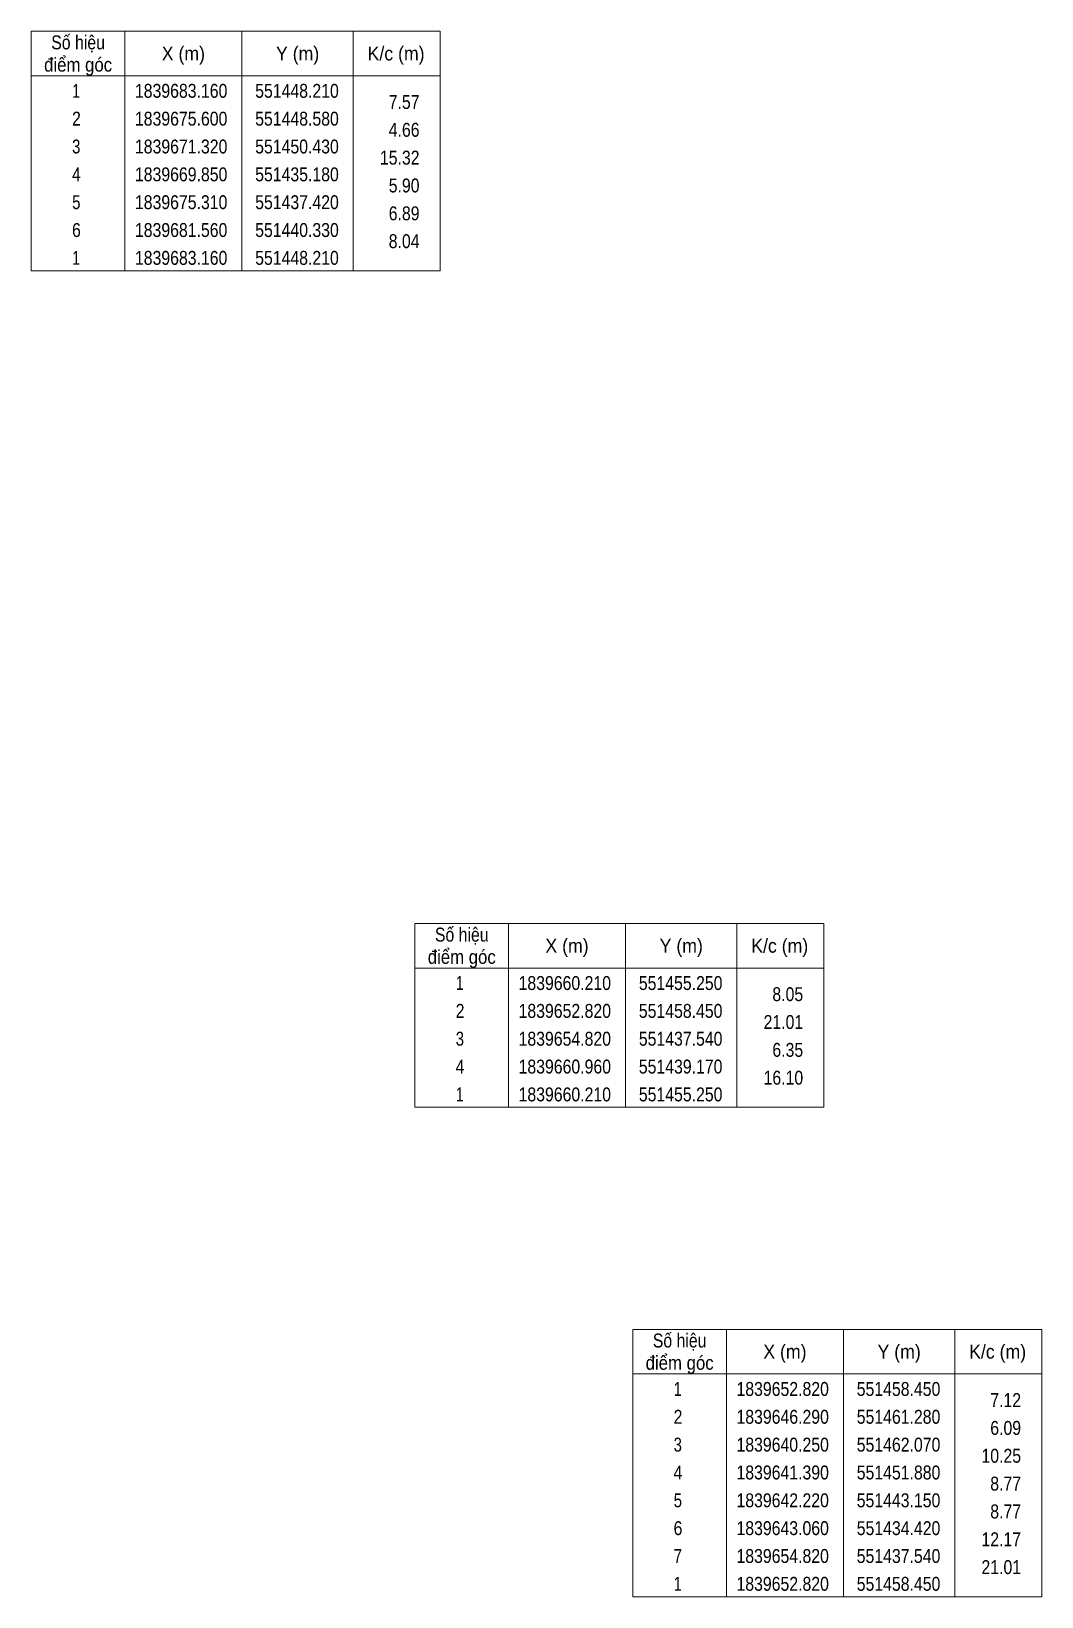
# Model space of a CAD drawing. Header units: metres. Extents: x 551262 to 552261, y 1839587 to 1839748.
# Drawn here: x 552170.6 to 552261.3, y 1839607.5 to 1839748.1 of the extents above.
import ezdxf
from ezdxf.enums import TextEntityAlignment as Align

# ---------------------------------------------------------------- set-up
doc = ezdxf.new("R2010")
doc.units = ezdxf.units.M
doc.header["$LTSCALE"] = 0.5
doc.layers.add('63', color=7, linetype='Continuous', lineweight=13)

msp = doc.modelspace()

# ---------------------------------------------------------------- linework, layer by layer
at = {"layer": '63'}
for p, q in [((552178.98, 1839748.1), (552178.98, 1839726.6)), ((552189.48, 1839748.1), (552189.48, 1839726.6)), ((552199.48, 1839748.1), (552199.48, 1839726.6)), ((552170.58, 1839744.1), (552207.28, 1839744.1)), ((552213.42, 1839667.98), (552213.42, 1839651.48)), ((552223.92, 1839667.98), (552223.92, 1839651.48)), ((552233.92, 1839667.98), (552233.92, 1839651.48)), ((552205.02, 1839663.98), (552241.72, 1839663.98)), ((552232.98, 1839631.53), (552232.98, 1839607.53)), ((552243.48, 1839631.53), (552243.48, 1839607.53)), ((552253.48, 1839631.53), (552253.48, 1839607.53)), ((552224.58, 1839627.53), (552261.28, 1839627.53))]:
    msp.add_line(p, q, dxfattribs=at)
for points in [[(552170.58, 1839748.1), (552207.28, 1839748.1), (552207.28, 1839726.6), (552170.58, 1839726.6)], [(552205.02, 1839667.98), (552241.72, 1839667.98), (552241.72, 1839651.48), (552205.02, 1839651.48)], [(552224.58, 1839631.53), (552261.28, 1839631.53), (552261.28, 1839607.53), (552224.58, 1839607.53)]]:
    msp.add_lwpolyline(points, close=True, dxfattribs=at)

# ---------------------------------------------------------------- texts
for s, width, p in [('Số hiệu', 0.85, (552174.78, 1839746.48)), ('X (m)', 0.95, (552184.23, 1839745.48)), ('Y (m)', 0.95, (552194.485, 1839745.48)), ('K/c (m)', 0.95, (552203.325, 1839745.48)), ('điểm góc', 0.9, (552174.78, 1839744.48)), (' 1', 0.75, (552174.43, 1839742.13)), ('1839683.160', 0.85, (552184.03, 1839742.13)), ('551448.210', 0.85, (552194.43, 1839742.13)), (' 2', 0.85, (552174.435, 1839739.63)), ('1839675.600', 0.85, (552184.03, 1839739.63)), ('551448.580', 0.85, (552194.43, 1839739.63)), (' 3', 0.8, (552174.425, 1839737.13)), ('1839671.320', 0.85, (552184.03, 1839737.13)), ('551450.430', 0.85, (552194.43, 1839737.13)), (' 4', 0.85, (552174.43, 1839734.63)), ('1839669.850', 0.85, (552184.03, 1839734.63)), ('551435.180', 0.85, (552194.43, 1839734.63)), (' 5', 0.8, (552174.435, 1839732.13)), ('1839675.310', 0.85, (552184.03, 1839732.13)), ('551437.420', 0.85, (552194.43, 1839732.13)), (' 6', 0.85, (552174.435, 1839729.63)), ('1839681.560', 0.85, (552184.03, 1839729.63)), ('551440.330', 0.85, (552194.43, 1839729.63)), (' 1', 0.75, (552174.43, 1839727.13)), ('1839683.160', 0.85, (552184.03, 1839727.13)), ('551448.210', 0.85, (552194.43, 1839727.13)), ('Số hiệu', 0.85, (552209.22, 1839666.36)), ('X (m)', 0.95, (552218.67, 1839665.36)), ('Y (m)', 0.95, (552228.925, 1839665.36)), ('K/c (m)', 0.95, (552237.765, 1839665.36)), ('điểm góc', 0.9, (552209.22, 1839664.36)), (' 1', 0.75, (552208.87, 1839662.01)), ('1839660.210', 0.85, (552218.47, 1839662.01)), ('551455.250', 0.85, (552228.87, 1839662.01)), (' 2', 0.85, (552208.875, 1839659.51)), ('1839652.820', 0.85, (552218.47, 1839659.51)), ('551458.450', 0.85, (552228.87, 1839659.51)), (' 3', 0.8, (552208.865, 1839657.01)), ('1839654.820', 0.85, (552218.47, 1839657.01)), ('551437.540', 0.85, (552228.87, 1839657.01)), (' 4', 0.85, (552208.87, 1839654.51)), ('1839660.960', 0.85, (552218.47, 1839654.51)), ('551439.170', 0.85, (552228.87, 1839654.51)), (' 1', 0.75, (552208.87, 1839652.01)), ('1839660.210', 0.85, (552218.47, 1839652.01)), ('551455.250', 0.85, (552228.87, 1839652.01)), ('Số hiệu', 0.85, (552228.78, 1839629.91)), ('X (m)', 0.95, (552238.23, 1839628.91)), ('Y (m)', 0.95, (552248.485, 1839628.91)), ('K/c (m)', 0.95, (552257.325, 1839628.91)), ('điểm góc', 0.9, (552228.78, 1839627.91)), (' 1', 0.75, (552228.43, 1839625.56)), ('1839652.820', 0.85, (552238.03, 1839625.56)), ('551458.450', 0.85, (552248.43, 1839625.56)), (' 2', 0.85, (552228.435, 1839623.06)), ('1839646.290', 0.85, (552238.03, 1839623.06)), ('551461.280', 0.85, (552248.43, 1839623.06)), (' 3', 0.8, (552228.425, 1839620.56)), ('1839640.250', 0.85, (552238.03, 1839620.56)), ('551462.070', 0.85, (552248.43, 1839620.56)), (' 4', 0.85, (552228.43, 1839618.06)), ('1839641.390', 0.85, (552238.03, 1839618.06)), ('551451.880', 0.85, (552248.43, 1839618.06)), (' 5', 0.8, (552228.435, 1839615.56)), ('1839642.220', 0.85, (552238.03, 1839615.56)), ('551443.150', 0.85, (552248.43, 1839615.56)), (' 6', 0.85, (552228.435, 1839613.06)), ('1839643.060', 0.85, (552238.03, 1839613.06)), ('551434.420', 0.85, (552248.43, 1839613.06)), (' 7', 0.8, (552228.435, 1839610.56)), ('1839654.820', 0.85, (552238.03, 1839610.56)), ('551437.540', 0.85, (552248.43, 1839610.56)), (' 1', 0.75, (552228.43, 1839608.06)), ('1839652.820', 0.85, (552238.03, 1839608.06)), ('551458.450', 0.85, (552248.43, 1839608.06))]:
    msp.add_text(s, height=1.25, dxfattribs=dict(at, width=width)).set_placement(p, align=Align.CENTER)
at = {"layer": '63', "width": 0.85}
for s, p in [('7.57', (552205.43, 1839741.13)), ('4.66', (552205.43, 1839738.63)), ('15.32', (552205.43, 1839736.13)), ('5.90', (552205.43, 1839733.63)), ('6.89', (552205.43, 1839731.13)), ('8.04', (552205.43, 1839728.63)), ('8.05', (552239.87, 1839661.01)), ('21.01', (552239.87, 1839658.51)), ('6.35', (552239.87, 1839656.01)), ('16.10', (552239.87, 1839653.51)), ('7.12', (552259.43, 1839624.56)), ('6.09', (552259.43, 1839622.06)), ('10.25', (552259.43, 1839619.56)), ('8.77', (552259.43, 1839617.06)), ('8.77', (552259.43, 1839614.56)), ('12.17', (552259.43, 1839612.06)), ('21.01', (552259.43, 1839609.56))]:
    msp.add_text(s, height=1.25, dxfattribs=at).set_placement(p, align=Align.RIGHT)

doc.saveas('drawing.dxf')
